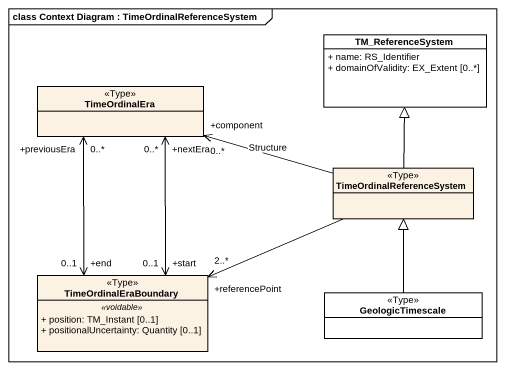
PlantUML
@startuml
mainframe class Context Diagram : TimeOrdinalReferenceSystem
hide circle
hide empty members
skinparam classAttributeIconSize 0
class TM_ReferenceSystem #FFFFFF {
  + name: RS_Identifier
  + domainOfValidity: EX_Extent [0..*]
}
class TimeOrdinalEra <<Type>> #FCF2E3
class TimeOrdinalReferenceSystem <<Type>> #FCF2E3
class TimeOrdinalEraBoundary <<Type>> #FCF2E3 {
  .. <<voidable>> ..
  + position: TM_Instant [0..1]
  + positionalUncertainty: Quantity [0..1]
}
class GeologicTimescale <<Type>> #FFFFFF
TimeOrdinalEra "+component\n0..*" <-right- TimeOrdinalReferenceSystem : Structure
TimeOrdinalReferenceSystem -up-|> TM_ReferenceSystem
TimeOrdinalReferenceSystem -left-> "+referencePoint\n2..*" TimeOrdinalEraBoundary
TimeOrdinalEraBoundary "+start\n0..1" <-up-> "+nextEra\n0..*" TimeOrdinalEra
TimeOrdinalEraBoundary "+end\n0..1" <-up-> "+previousEra\n0..*" TimeOrdinalEra
GeologicTimescale -up-|> TimeOrdinalReferenceSystem
@enduml
